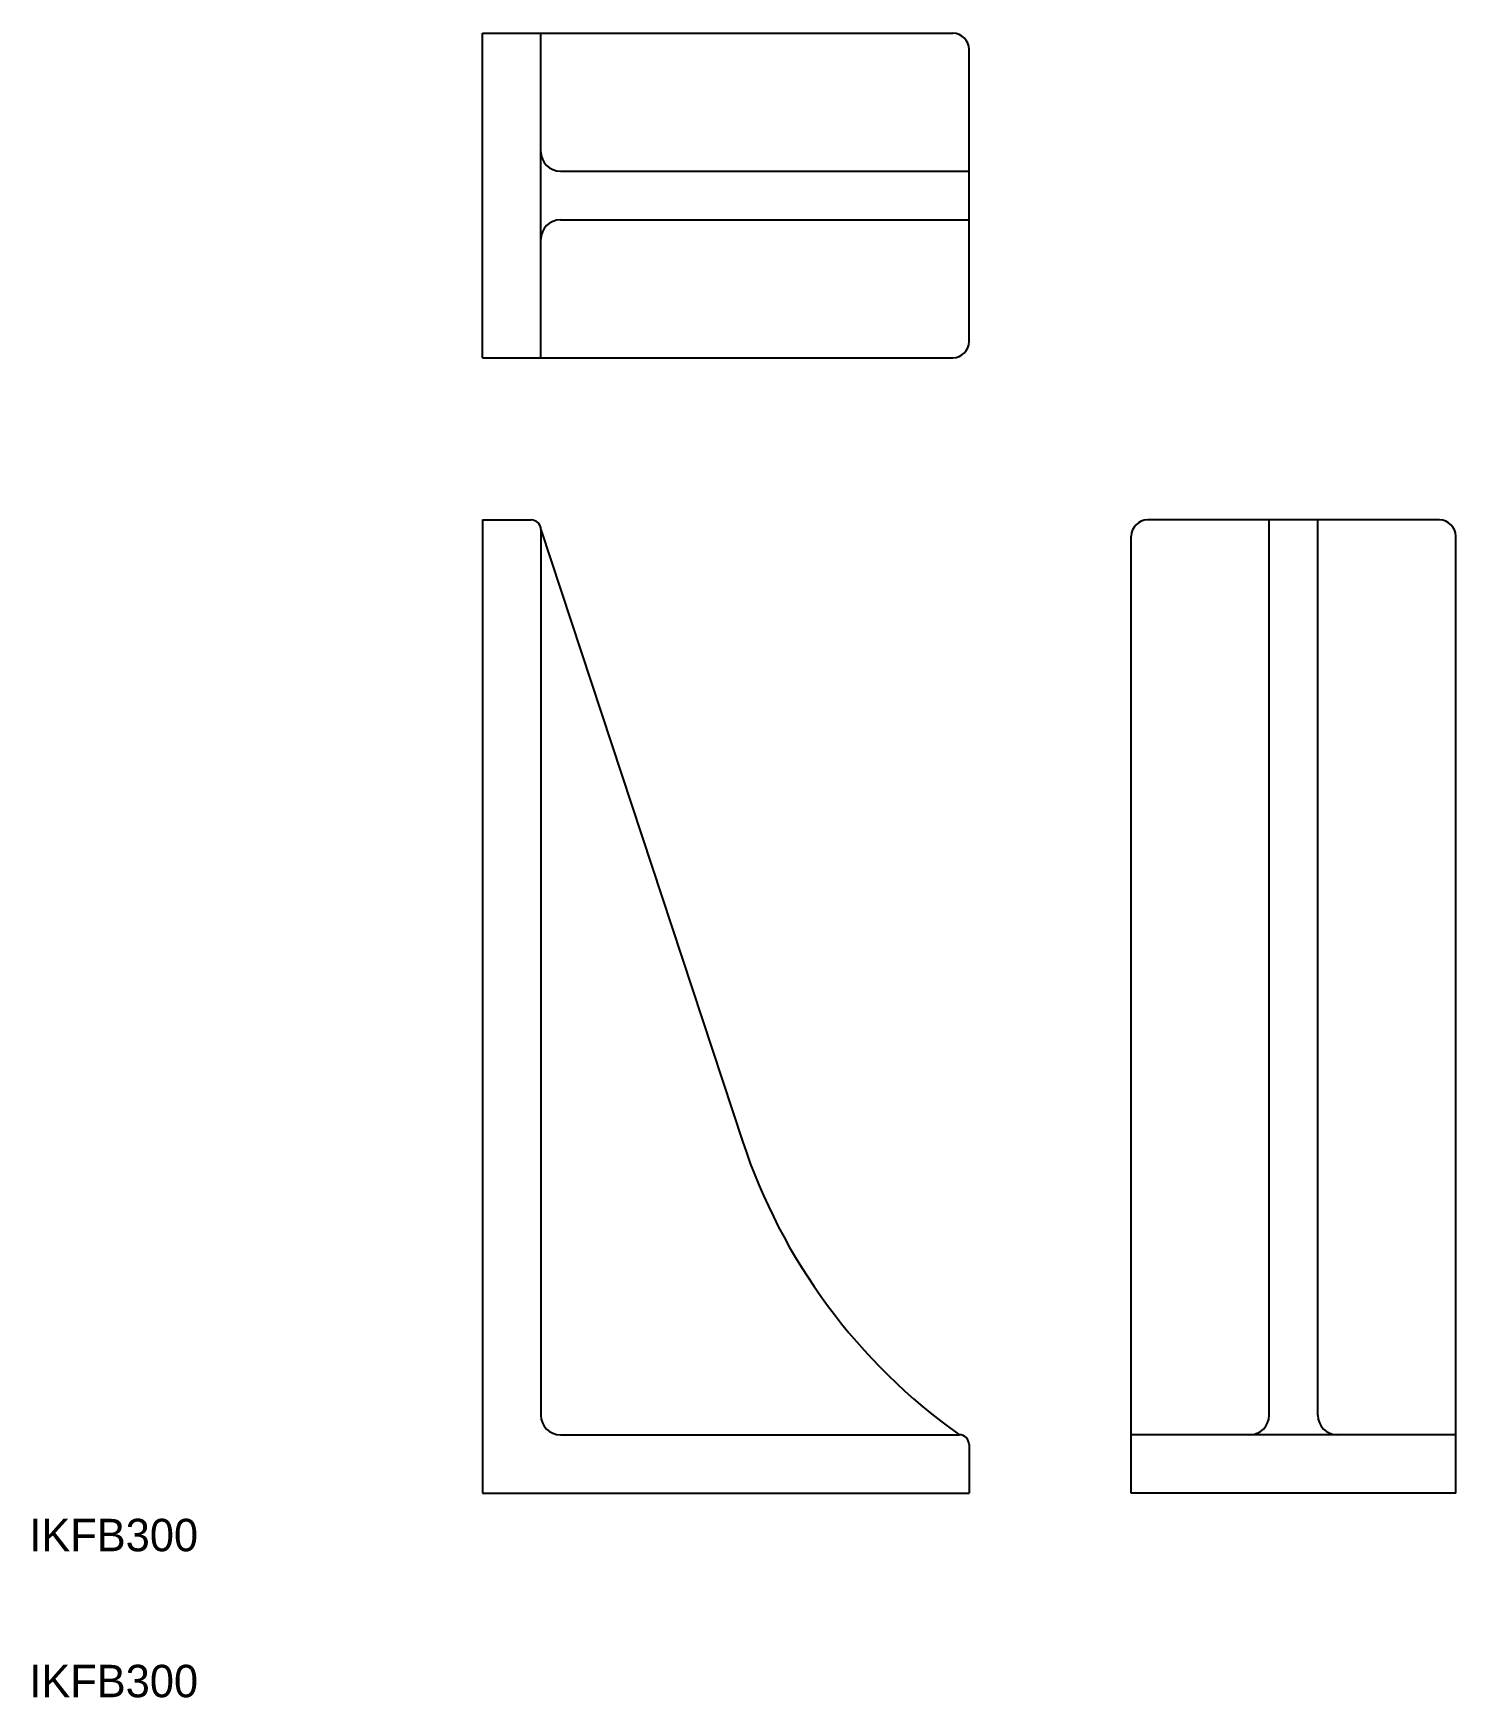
# Model space of a CAD drawing. Extents: x 51 to 490, y 50 to 563.
import ezdxf

# ---------------------------------------------------------------- set-up
doc = ezdxf.new("R2010")
doc.units = 0
doc.layers.get('0').update_dxf_attribs({"linetype": 'CONTINUOUS'})

msp = doc.modelspace()

# ---------------------------------------------------------------- linework, layer by layer
at = {"color": 7, "linetype": 'CONTINUOUS'}
for p, q in [((189.7, 562.9), (334.7, 562.9)), ((189.7, 462.9), (189.7, 562.9)), ((207.7, 462.9), (207.7, 562.9)), ((339.7, 467.9), (339.7, 557.9)), ((213.7, 520.4), (339.7, 520.4)), ((213.7, 505.4), (339.7, 505.4)), ((189.7, 487.9), (189.7, 487.9)), ((189.7, 462.9), (334.7, 462.9)), ((189.7, 412.9), (189.7, 112.9)), ((189.7, 412.9), (204.7, 412.9)), ((484.7, 412.9), (394.7, 412.9)), ((432.2, 136.9), (432.2, 412.9)), ((447.2, 136.9), (447.2, 412.9)), ((207.7, 409.9), (207.7, 136.9)), ((207.7, 409.9), (269.87, 221.36)), ((389.7, 112.9), (389.7, 407.9)), ((489.7, 112.9), (489.7, 407.9)), ((213.7, 130.9), (336.7, 130.9)), ((489.7, 130.9), (389.7, 130.9)), ((339.7, 127.9), (339.7, 112.9)), ((189.7, 112.9), (339.7, 112.9)), ((489.7, 112.9), (389.7, 112.9))]:
    msp.add_line(p, q, dxfattribs=at)
for centre, radius, start, end in [((334.7, 557.9), 5, 0, 90), ((213.7, 526.4), 6, 180, 270), ((213.7, 499.4), 6, 90, 180), ((334.7, 467.9), 5, 270, 0), ((204.7, 409.9), 3, 0, 90), ((394.7, 407.9), 5, 90, 180), ((484.7, 407.9), 5, 0, 90), ((440.82, 277.73), 180, 198.2499, 234.6605), ((213.7, 136.9), 6, 180, 270), ((426.2, 136.9), 6, 270, 0), ((453.2, 136.9), 6, 180, 270), ((336.7, 127.9), 3, 0, 90)]:
    msp.add_arc(centre, radius, start, end, dxfattribs=at)

# ---------------------------------------------------------------- texts
for p in [(50, 95), (50, 50)]:
    msp.add_text('IKFB300', height=10, dxfattribs=at).set_placement(p)

doc.saveas('drawing.dxf')
